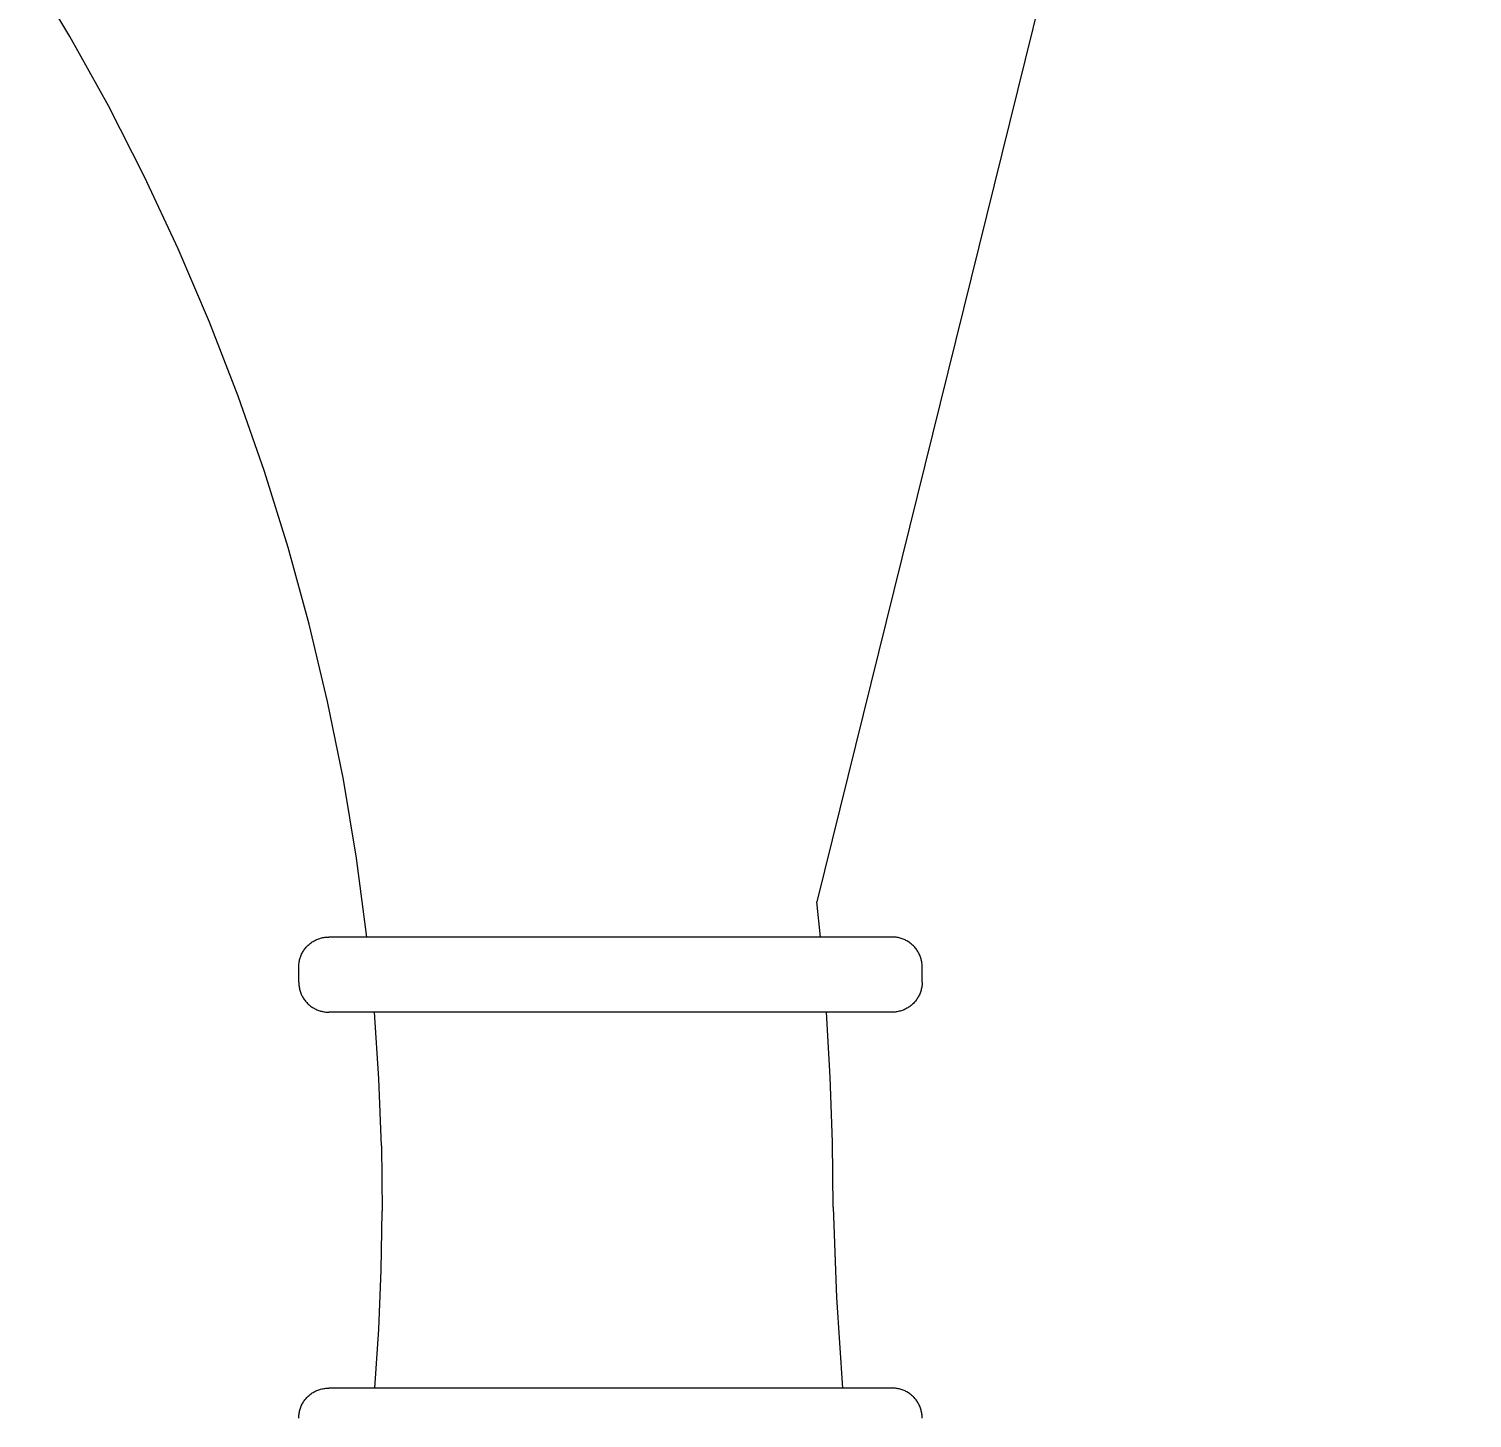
# Model space of a CAD drawing. Header units: millimetres. Extents: x -253 to 4295, y -442 to 2895.
# Drawn here: x 3839 to 3935, y 2255 to 2347.4 of the extents above; entities that cross this region are included whole.
import ezdxf

# ---------------------------------------------------------------- set-up
doc = ezdxf.new("R2010")
doc.units = ezdxf.units.MM
doc.layers.add('ZANO_R', color=7, linetype='Continuous', lineweight=0)
doc.layers.add('ZANO_W', color=1, linetype='Continuous', lineweight=0)
doc.styles.add('Arial', font='arial.ttf')
doc.styles.get("Standard").update_dxf_attribs({"font": 'ARIALUNI.TTF'})
doc.dimstyles.new('pl i ang', dxfattribs={"dimtxt": 50, "dimasz": 50, "dimexe": 1.25, "dimexo": 0.625, "dimgap": 10, "dimtad": 1, "dimtoh": 1, "dimtxsty": 'Standard', "dimcen": 2.5, "dimclrd": 1, "dimclre": 1, "dimclrt": 1, "dimadec": 0, "dimazin": 0, "dimtfac": 1, "dimtmove": 0, "dimatfit": 3, "dimfxl": 1, "dimarcsym": 1})

# ---------------------------------------------------------------- blocks, each defined once
blk = doc.blocks.new('*D394')
at = {"layer": 'ZANO_W', "color": 1, "lineweight": -2}
for p, q in [((3890.844, 2514.069), (4047.266, 2514.069)), ((4037.266, 2124.433), (4037.266, 2474.069)), ((4014.689, 2084.433), (4047.266, 2084.433))]:
    blk.add_line(p, q, dxfattribs=at)
at = {"layer": 'ZANO_W', "color": 1}
for points in [[(4043.932, 2474.069), (4030.599, 2474.069), (4037.266, 2514.069)], [(4030.599, 2124.433), (4043.932, 2124.433), (4037.266, 2084.433)]]:
    blk.add_solid(points, dxfattribs=at)
at = {"layer": 'ZANO_W', "color": 1, "insert": (4006.829, 2299.251), "char_height": 40, "attachment_point": 5, "rotation": 90, "style": 'Arial'}
blk.add_mtext('430', dxfattribs=at)

msp = doc.modelspace()

# ---------------------------------------------------------------- linework, layer by layer
at = {"layer": 'ZANO_R'}
for p, q in [((3931.129, 2449.904), (3891.409, 2289.363)), ((3841.711, 2346.928), (3838.988, 2351.468)), ((3844.277, 2342.299), (3841.711, 2346.928)), ((3846.684, 2337.584), (3844.277, 2342.299)), ((3848.929, 2332.791), (3846.684, 2337.584)), ((3851.01, 2327.923), (3848.929, 2332.791)), ((3852.923, 2322.988), (3851.01, 2327.923)), ((3854.668, 2317.991), (3852.923, 2322.988)), ((3856.241, 2312.936), (3854.668, 2317.991)), ((3857.641, 2307.832), (3856.241, 2312.936)), ((3858.867, 2302.682), (3857.641, 2307.832)), ((3859.917, 2297.494), (3858.867, 2302.682)), ((3860.789, 2292.273), (3859.917, 2297.494)), ((3861.483, 2287.025), (3860.789, 2292.273)), ((3891.648, 2287.025), (3891.408, 2289.364)), ((3857.391, 2286.288), (3857.435, 2286.34)), ((3857.435, 2286.34), (3857.48, 2286.391)), ((3857.48, 2286.391), (3857.528, 2286.44)), ((3857.528, 2286.44), (3857.577, 2286.487)), ((3857.577, 2286.487), (3857.628, 2286.533)), ((3857.628, 2286.533), (3857.68, 2286.577)), ((3857.68, 2286.577), (3857.734, 2286.619)), ((3857.734, 2286.619), (3857.789, 2286.659)), ((3857.789, 2286.659), (3857.845, 2286.698)), ((3857.845, 2286.698), (3857.903, 2286.734)), ((3857.903, 2286.734), (3857.962, 2286.769)), ((3857.962, 2286.769), (3858.022, 2286.801)), ((3858.022, 2286.801), (3858.083, 2286.832)), ((3858.083, 2286.832), (3858.145, 2286.86)), ((3858.145, 2286.86), (3858.208, 2286.886)), ((3858.208, 2286.886), (3858.272, 2286.91)), ((3858.272, 2286.91), (3858.337, 2286.932)), ((3858.337, 2286.932), (3858.402, 2286.951)), ((3858.402, 2286.951), (3858.469, 2286.969)), ((3858.469, 2286.969), (3858.535, 2286.984)), ((3858.535, 2286.984), (3858.602, 2286.996)), ((3858.602, 2286.996), (3858.67, 2287.007)), ((3858.67, 2287.007), (3858.738, 2287.015)), ((3858.738, 2287.015), (3858.806, 2287.021)), ((3858.806, 2287.021), (3858.874, 2287.024)), ((3858.874, 2287.024), (3858.942, 2287.025)), ((3896.421, 2287.025), (3858.942, 2287.025)), ((3896.489, 2287.024), (3896.421, 2287.025)), ((3896.558, 2287.021), (3896.489, 2287.024)), ((3896.626, 2287.015), (3896.558, 2287.021)), ((3896.693, 2287.007), (3896.626, 2287.015)), ((3896.761, 2286.996), (3896.693, 2287.007)), ((3896.828, 2286.984), (3896.761, 2286.996)), ((3896.895, 2286.969), (3896.828, 2286.984)), ((3896.961, 2286.951), (3896.895, 2286.969)), ((3897.026, 2286.932), (3896.961, 2286.951)), ((3897.091, 2286.91), (3897.026, 2286.932)), ((3897.155, 2286.886), (3897.091, 2286.91)), ((3897.218, 2286.86), (3897.155, 2286.886)), ((3897.28, 2286.832), (3897.218, 2286.86)), ((3897.341, 2286.801), (3897.28, 2286.832)), ((3897.401, 2286.769), (3897.341, 2286.801)), ((3897.46, 2286.734), (3897.401, 2286.769)), ((3897.518, 2286.698), (3897.46, 2286.734)), ((3897.574, 2286.659), (3897.518, 2286.698)), ((3897.63, 2286.619), (3897.574, 2286.659)), ((3897.683, 2286.577), (3897.63, 2286.619)), ((3897.735, 2286.533), (3897.683, 2286.577)), ((3897.786, 2286.487), (3897.735, 2286.533)), ((3897.835, 2286.44), (3897.786, 2286.487)), ((3897.883, 2286.391), (3897.835, 2286.44)), ((3897.929, 2286.34), (3897.883, 2286.391)), ((3897.973, 2286.288), (3897.929, 2286.34)), ((3856.961, 2285.298), (3856.971, 2285.365)), ((3856.971, 2285.365), (3856.984, 2285.432)), ((3856.984, 2285.432), (3856.999, 2285.499)), ((3856.999, 2285.499), (3857.016, 2285.565)), ((3857.016, 2285.565), (3857.036, 2285.631)), ((3857.036, 2285.631), (3857.058, 2285.695)), ((3857.058, 2285.695), (3857.082, 2285.759)), ((3857.082, 2285.759), (3857.108, 2285.822)), ((3857.108, 2285.822), (3857.136, 2285.884)), ((3857.136, 2285.884), (3857.166, 2285.946)), ((3857.166, 2285.946), (3857.199, 2286.006)), ((3857.199, 2286.006), (3857.233, 2286.065)), ((3857.233, 2286.065), (3857.27, 2286.122)), ((3857.27, 2286.122), (3857.308, 2286.179)), ((3857.308, 2286.179), (3857.348, 2286.234)), ((3857.348, 2286.234), (3857.391, 2286.288)), ((3898.015, 2286.234), (3897.973, 2286.288)), ((3898.055, 2286.179), (3898.015, 2286.234)), ((3898.093, 2286.122), (3898.055, 2286.179)), ((3898.13, 2286.065), (3898.093, 2286.122)), ((3898.164, 2286.006), (3898.13, 2286.065)), ((3898.197, 2285.946), (3898.164, 2286.006)), ((3898.227, 2285.884), (3898.197, 2285.946)), ((3898.256, 2285.822), (3898.227, 2285.884)), ((3898.282, 2285.759), (3898.256, 2285.822)), ((3898.306, 2285.695), (3898.282, 2285.759)), ((3898.327, 2285.631), (3898.306, 2285.695)), ((3898.347, 2285.565), (3898.327, 2285.631)), ((3898.364, 2285.499), (3898.347, 2285.565)), ((3898.379, 2285.432), (3898.364, 2285.499)), ((3898.392, 2285.365), (3898.379, 2285.432)), ((3898.402, 2285.298), (3898.392, 2285.365)), ((3856.942, 2285.025), (3856.943, 2285.094)), ((3856.942, 2284.025), (3856.942, 2285.025)), ((3856.943, 2285.094), (3856.947, 2285.162)), ((3856.947, 2285.162), (3856.953, 2285.23)), ((3856.953, 2285.23), (3856.961, 2285.298)), ((3898.411, 2285.23), (3898.402, 2285.298)), ((3898.416, 2285.162), (3898.411, 2285.23)), ((3898.42, 2285.094), (3898.416, 2285.162)), ((3898.421, 2285.025), (3898.42, 2285.094)), ((3898.421, 2284.025), (3898.421, 2285.025)), ((3856.942, 2284.025), (3856.943, 2283.957)), ((3856.943, 2283.957), (3856.947, 2283.889)), ((3856.947, 2283.889), (3856.953, 2283.821)), ((3856.953, 2283.821), (3856.961, 2283.753)), ((3856.961, 2283.753), (3856.971, 2283.686)), ((3856.971, 2283.686), (3856.984, 2283.619)), ((3856.984, 2283.619), (3856.999, 2283.552)), ((3856.999, 2283.552), (3857.016, 2283.486)), ((3857.016, 2283.486), (3857.036, 2283.42)), ((3857.036, 2283.42), (3857.058, 2283.356)), ((3898.327, 2283.42), (3898.306, 2283.356)), ((3898.347, 2283.486), (3898.327, 2283.42)), ((3898.364, 2283.552), (3898.347, 2283.486)), ((3898.379, 2283.619), (3898.364, 2283.552)), ((3898.392, 2283.686), (3898.379, 2283.619)), ((3898.402, 2283.753), (3898.392, 2283.686)), ((3898.411, 2283.821), (3898.402, 2283.753)), ((3898.416, 2283.889), (3898.411, 2283.821)), ((3898.42, 2283.957), (3898.416, 2283.889)), ((3898.421, 2284.025), (3898.42, 2283.957)), ((3857.058, 2283.356), (3857.082, 2283.292)), ((3857.082, 2283.292), (3857.108, 2283.229)), ((3857.108, 2283.229), (3857.136, 2283.167)), ((3857.136, 2283.167), (3857.166, 2283.105)), ((3857.166, 2283.105), (3857.199, 2283.045)), ((3857.199, 2283.045), (3857.233, 2282.986)), ((3857.233, 2282.986), (3857.27, 2282.929)), ((3857.27, 2282.929), (3857.308, 2282.872)), ((3857.308, 2282.872), (3857.348, 2282.817)), ((3857.348, 2282.817), (3857.391, 2282.763)), ((3857.391, 2282.763), (3857.435, 2282.711)), ((3857.435, 2282.711), (3857.48, 2282.66)), ((3857.48, 2282.66), (3857.528, 2282.611)), ((3857.528, 2282.611), (3857.577, 2282.564)), ((3857.577, 2282.564), (3857.628, 2282.518)), ((3857.628, 2282.518), (3857.68, 2282.474)), ((3857.68, 2282.474), (3857.734, 2282.432)), ((3897.683, 2282.474), (3897.63, 2282.432)), ((3897.735, 2282.518), (3897.683, 2282.474)), ((3897.786, 2282.564), (3897.735, 2282.518)), ((3897.835, 2282.611), (3897.786, 2282.564)), ((3897.883, 2282.66), (3897.835, 2282.611)), ((3897.929, 2282.711), (3897.883, 2282.66)), ((3897.973, 2282.763), (3897.929, 2282.711)), ((3898.015, 2282.817), (3897.973, 2282.763)), ((3898.055, 2282.872), (3898.015, 2282.817)), ((3898.093, 2282.929), (3898.055, 2282.872)), ((3898.13, 2282.986), (3898.093, 2282.929)), ((3898.164, 2283.045), (3898.13, 2282.986)), ((3898.197, 2283.105), (3898.164, 2283.045)), ((3898.227, 2283.167), (3898.197, 2283.105)), ((3898.256, 2283.229), (3898.227, 2283.167)), ((3898.282, 2283.292), (3898.256, 2283.229)), ((3898.306, 2283.356), (3898.282, 2283.292)), ((3857.734, 2282.432), (3857.789, 2282.392)), ((3857.789, 2282.392), (3857.845, 2282.353)), ((3857.845, 2282.353), (3857.903, 2282.317)), ((3857.903, 2282.317), (3857.962, 2282.282)), ((3857.962, 2282.282), (3858.022, 2282.25)), ((3858.022, 2282.25), (3858.083, 2282.219)), ((3858.083, 2282.219), (3858.145, 2282.191)), ((3858.145, 2282.191), (3858.208, 2282.165)), ((3858.208, 2282.165), (3858.272, 2282.141)), ((3858.272, 2282.141), (3858.337, 2282.119)), ((3858.337, 2282.119), (3858.402, 2282.1)), ((3858.402, 2282.1), (3858.469, 2282.082)), ((3858.469, 2282.082), (3858.535, 2282.067)), ((3858.535, 2282.067), (3858.602, 2282.055)), ((3858.602, 2282.055), (3858.67, 2282.044)), ((3858.67, 2282.044), (3858.738, 2282.036)), ((3858.738, 2282.036), (3858.806, 2282.03)), ((3858.806, 2282.03), (3858.874, 2282.027)), ((3858.874, 2282.027), (3858.942, 2282.025)), ((3896.421, 2282.025), (3858.942, 2282.025)), ((3862.277, 2277.588), (3861.976, 2282.025)), ((3892.308, 2277.708), (3892.061, 2282.025)), ((3896.489, 2282.027), (3896.421, 2282.025)), ((3896.558, 2282.03), (3896.489, 2282.027)), ((3896.626, 2282.036), (3896.558, 2282.03)), ((3896.693, 2282.044), (3896.626, 2282.036)), ((3896.761, 2282.055), (3896.693, 2282.044)), ((3896.828, 2282.067), (3896.761, 2282.055)), ((3896.895, 2282.082), (3896.828, 2282.067)), ((3896.961, 2282.1), (3896.895, 2282.082)), ((3897.026, 2282.119), (3896.961, 2282.1)), ((3897.091, 2282.141), (3897.026, 2282.119)), ((3897.155, 2282.165), (3897.091, 2282.141)), ((3897.218, 2282.191), (3897.155, 2282.165)), ((3897.28, 2282.219), (3897.218, 2282.191)), ((3897.341, 2282.25), (3897.28, 2282.219)), ((3897.401, 2282.282), (3897.341, 2282.25)), ((3897.46, 2282.317), (3897.401, 2282.282)), ((3897.518, 2282.353), (3897.46, 2282.317)), ((3897.574, 2282.392), (3897.518, 2282.353)), ((3897.63, 2282.432), (3897.574, 2282.392)), ((3892.454, 2273.387), (3892.308, 2277.708)), ((3862.452, 2273.144), (3862.277, 2277.588)), ((3862.452, 2273.144), (3862.499, 2268.781)), ((3892.5, 2269.063), (3892.454, 2273.387)), ((3892.5, 2269.063), (3892.719, 2263.04)), ((3862.437, 2264.859), (3862.499, 2268.781)), ((3862.276, 2260.94), (3862.437, 2264.859)), ((3892.719, 2263.04), (3893.116, 2257.025)), ((3862.016, 2257.025), (3862.276, 2260.94)), ((3857.577, 2256.487), (3857.628, 2256.533)), ((3857.628, 2256.533), (3857.68, 2256.577)), ((3857.68, 2256.577), (3857.734, 2256.619)), ((3857.734, 2256.619), (3857.789, 2256.659)), ((3857.789, 2256.659), (3857.845, 2256.698)), ((3857.845, 2256.698), (3857.903, 2256.734)), ((3857.903, 2256.734), (3857.962, 2256.769)), ((3857.962, 2256.769), (3858.022, 2256.801)), ((3858.022, 2256.801), (3858.083, 2256.832)), ((3858.083, 2256.832), (3858.145, 2256.86)), ((3858.145, 2256.86), (3858.208, 2256.886)), ((3858.208, 2256.886), (3858.272, 2256.91)), ((3858.272, 2256.91), (3858.337, 2256.932)), ((3858.337, 2256.932), (3858.402, 2256.951)), ((3858.402, 2256.951), (3858.469, 2256.969)), ((3858.469, 2256.969), (3858.535, 2256.984)), ((3858.535, 2256.984), (3858.602, 2256.996)), ((3858.602, 2256.996), (3858.67, 2257.007)), ((3858.67, 2257.007), (3858.738, 2257.015)), ((3858.738, 2257.015), (3858.806, 2257.021)), ((3858.806, 2257.021), (3858.874, 2257.024)), ((3858.874, 2257.024), (3858.942, 2257.025)), ((3896.421, 2257.025), (3858.942, 2257.025)), ((3896.489, 2257.024), (3896.421, 2257.025)), ((3896.558, 2257.021), (3896.489, 2257.024)), ((3896.626, 2257.015), (3896.558, 2257.021)), ((3896.693, 2257.007), (3896.626, 2257.015)), ((3896.761, 2256.996), (3896.693, 2257.007)), ((3896.828, 2256.984), (3896.761, 2256.996)), ((3896.895, 2256.969), (3896.828, 2256.984)), ((3896.961, 2256.951), (3896.895, 2256.969)), ((3897.026, 2256.932), (3896.961, 2256.951)), ((3897.091, 2256.91), (3897.026, 2256.932)), ((3897.155, 2256.886), (3897.091, 2256.91)), ((3897.218, 2256.86), (3897.155, 2256.886)), ((3897.28, 2256.832), (3897.218, 2256.86)), ((3897.341, 2256.801), (3897.28, 2256.832)), ((3897.401, 2256.769), (3897.341, 2256.801)), ((3897.46, 2256.734), (3897.401, 2256.769)), ((3897.518, 2256.698), (3897.46, 2256.734)), ((3897.574, 2256.659), (3897.518, 2256.698)), ((3897.63, 2256.619), (3897.574, 2256.659)), ((3897.683, 2256.577), (3897.63, 2256.619)), ((3897.735, 2256.533), (3897.683, 2256.577)), ((3897.786, 2256.487), (3897.735, 2256.533)), ((3857.016, 2255.565), (3857.036, 2255.631)), ((3857.036, 2255.631), (3857.058, 2255.695)), ((3857.058, 2255.695), (3857.082, 2255.759)), ((3857.082, 2255.759), (3857.108, 2255.822)), ((3857.108, 2255.822), (3857.136, 2255.884)), ((3857.136, 2255.884), (3857.166, 2255.946)), ((3857.166, 2255.946), (3857.199, 2256.006)), ((3857.199, 2256.006), (3857.233, 2256.065)), ((3857.233, 2256.065), (3857.27, 2256.122)), ((3857.27, 2256.122), (3857.308, 2256.179)), ((3857.308, 2256.179), (3857.348, 2256.234)), ((3857.348, 2256.234), (3857.391, 2256.288)), ((3857.391, 2256.288), (3857.435, 2256.34)), ((3857.435, 2256.34), (3857.48, 2256.391)), ((3857.48, 2256.391), (3857.528, 2256.44)), ((3857.528, 2256.44), (3857.577, 2256.487)), ((3897.835, 2256.44), (3897.786, 2256.487)), ((3897.883, 2256.391), (3897.835, 2256.44)), ((3897.929, 2256.34), (3897.883, 2256.391)), ((3897.973, 2256.288), (3897.929, 2256.34)), ((3898.015, 2256.234), (3897.973, 2256.288)), ((3898.055, 2256.179), (3898.015, 2256.234)), ((3898.093, 2256.122), (3898.055, 2256.179)), ((3898.13, 2256.065), (3898.093, 2256.122)), ((3898.164, 2256.006), (3898.13, 2256.065)), ((3898.197, 2255.946), (3898.164, 2256.006)), ((3898.227, 2255.884), (3898.197, 2255.946)), ((3898.256, 2255.822), (3898.227, 2255.884)), ((3898.282, 2255.759), (3898.256, 2255.822)), ((3898.306, 2255.695), (3898.282, 2255.759)), ((3898.327, 2255.631), (3898.306, 2255.695)), ((3898.347, 2255.565), (3898.327, 2255.631)), ((3856.942, 2255.025), (3856.943, 2255.094)), ((3856.943, 2255.094), (3856.947, 2255.162)), ((3856.947, 2255.162), (3856.953, 2255.23)), ((3856.953, 2255.23), (3856.961, 2255.298)), ((3856.961, 2255.298), (3856.971, 2255.365)), ((3856.971, 2255.365), (3856.984, 2255.432)), ((3856.984, 2255.432), (3856.999, 2255.499)), ((3856.999, 2255.499), (3857.016, 2255.565)), ((3898.364, 2255.499), (3898.347, 2255.565)), ((3898.379, 2255.432), (3898.364, 2255.499)), ((3898.392, 2255.365), (3898.379, 2255.432)), ((3898.402, 2255.298), (3898.392, 2255.365)), ((3898.411, 2255.23), (3898.402, 2255.298)), ((3898.416, 2255.162), (3898.411, 2255.23)), ((3898.42, 2255.094), (3898.416, 2255.162)), ((3898.421, 2255.025), (3898.42, 2255.094))]:
    msp.add_line(p, q, dxfattribs=at)

# ---------------------------------------------------------------- dimensions: what is measured, and where the dimension line sits
at = {"layer": 'ZANO_W'}
dim = msp.add_linear_dim(base=(4037.266, 2514.069), p1=(4004.689, 2084.433), p2=(3880.844, 2514.069), angle=90, dimstyle='pl i ang', override={"dimtxt": 40, "dimasz": 40, "dimexe": 10, "dimexo": 10, "dimtoh": 0, "dimdec": 0, "dimtxsty": 'Arial', "dimtdec": 0, "dimtmove": 1}, dxfattribs=at)
dim.commit()
dim.dimension.update_dxf_attribs({"geometry": '*D394', "text_midpoint": (4006.829, 2299.251)})

doc.saveas('drawing.dxf')
